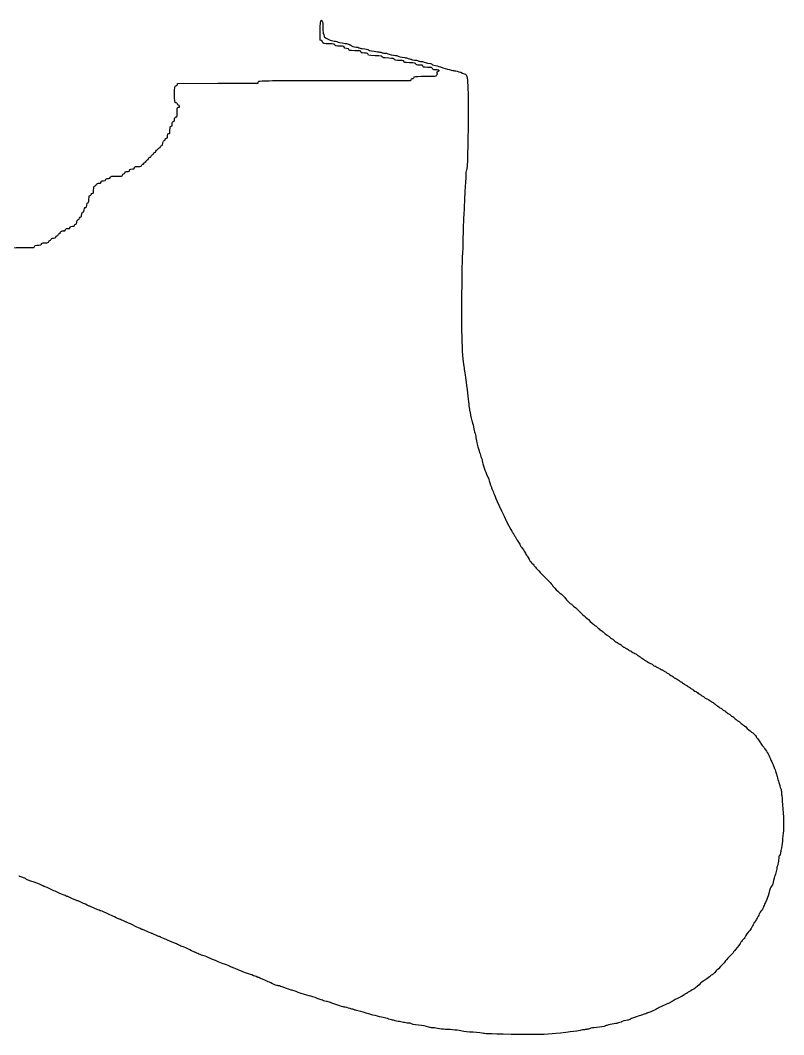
# Model space of a CAD drawing. Extents: x 30 to 1654, y 24 to 1228.
# Drawn here: x 1186.6 to 1450.8, y 188.6 to 539.5 of the extents above; entities that cross this region are included whole.
import ezdxf

# ---------------------------------------------------------------- set-up
doc = ezdxf.new("R2010")
doc.units = 0
doc.layers.add('Image', color=7, linetype='CONTINUOUS')

msp = doc.modelspace()

# ---------------------------------------------------------------- linework, layer by layer
at = {"layer": 'Image', "color": 7}
for points in [[(1290.7962, 532.48065), (1290.3962, 532.63273), (1290.3962, 535.33436)], [(1240.9857, 517.32061), (1241.0367, 517.68061), (1254.9857, 517.72151), (1268.9347, 517.76241), (1268.9857, 518.12154)]]:
    msp.add_lwpolyline(points, dxfattribs=at)
for points in [[(1290.3962, 535.33436), (1290.3962, 538.46038), (1290.503, 539.52065), (1290.818, 539.52065)], [(1290.818, 539.52065), (1290.938, 539.52065), (1291.0362, 539.41265), (1291.0362, 539.28065)], [(1291.0362, 539.28065), (1291.0362, 539.14865), (1291.1102, 539.04065), (1291.2012, 539.04065)], [(1291.2012, 539.04065), (1291.3069, 539.04065), (1291.3513, 538.42214), (1291.3248, 537.32065)], [(1291.3248, 537.32065), (1291.2998, 536.29548), (1291.3608, 535.37442), (1291.4743, 535.04065)], [(1291.4743, 535.04065), (1291.5792, 534.73265), (1291.7034, 534.28891), (1291.7502, 534.05457)], [(1291.7502, 534.05457), (1291.8202, 533.70638), (1292.0823, 533.50895), (1293.1863, 532.97457)], [(1291.1962, 532.00065), (1291.1962, 532.20321), (1291.0433, 532.38671), (1290.7962, 532.48065)], [(1293.6866, 531.36065), (1291.7969, 531.36065), (1291.1962, 531.51501), (1291.1962, 532.00065)], [(1293.1863, 532.97457), (1294.0978, 532.53339), (1294.752, 532.32065), (1295.1973, 532.32065)], [(1295.3562, 531.11669), (1295.3562, 531.31972), (1295.0761, 531.36065), (1293.6866, 531.36065)], [(1295.1973, 532.32065), (1295.5603, 532.32065), (1296.0145, 532.23605), (1296.2067, 532.13263)], [(1297.4355, 530.56065), (1296.0459, 530.56065), (1295.3562, 530.74509), (1295.3562, 531.11669)], [(1296.2067, 532.13263), (1296.6399, 531.89962), (1297.4802, 531.71757), (1299.0351, 531.51989)], [(1298.7451, 530.20065), (1298.6971, 530.53913), (1298.6188, 530.56065), (1297.4355, 530.56065)], [(1299.5462, 529.79229), (1298.9079, 529.83349), (1298.7886, 529.89426), (1298.7451, 530.20065)], [(1299.0351, 531.51989), (1299.6945, 531.43609), (1300.2585, 531.29394), (1300.2884, 531.20406)], [(1300.2884, 531.20406), (1300.3184, 531.11416), (1300.4766, 531.04065), (1300.6401, 531.04065)], [(1300.6401, 531.04065), (1300.8036, 531.04065), (1300.979, 530.97325), (1301.03, 530.89078)], [(1301.03, 530.89078), (1301.2282, 530.57012), (1302.16, 530.24065), (1302.8688, 530.24065)], [(1302.8688, 530.24065), (1303.2777, 530.24065), (1303.6997, 530.15325), (1303.8066, 530.04632)], [(1303.8066, 530.04632), (1303.9134, 529.93944), (1304.4138, 529.79914), (1304.9186, 529.73455)], [(1300.3462, 529.39229), (1300.3042, 529.68889), (1300.1788, 529.7515), (1299.5462, 529.79229)], [(1302.4257, 528.99595), (1300.4731, 529.03895), (1300.3943, 529.05395), (1300.3462, 529.39229)], [(1304.5057, 528.59595), (1304.4567, 528.93892), (1304.3848, 528.95279), (1302.4257, 528.99595)], [(1305.7562, 528.16065), (1304.6672, 528.23325), (1304.5516, 528.2735), (1304.5057, 528.59595)], [(1304.9186, 529.73455), (1306.2857, 529.55958), (1306.9341, 529.41803), (1307.1479, 529.24788)], [(1307.0074, 527.72065), (1306.9604, 528.04889), (1306.8504, 528.08771), (1305.7562, 528.16065)], [(1307.8874, 527.34186), (1307.1564, 527.35846), (1307.0524, 527.40316), (1307.0074, 527.72065)], [(1307.1479, 529.24788), (1307.3574, 529.08111), (1308.6102, 528.84488), (1310.2362, 528.66552)], [(1311.9162, 526.93398), (1311.9162, 527.11071), (1310.1368, 527.29085), (1307.8874, 527.34186)], [(1310.2362, 528.66552), (1310.8082, 528.60242), (1311.4335, 528.46302), (1311.6257, 528.35573)], [(1311.6257, 528.35573), (1311.8179, 528.24843), (1312.3087, 528.16065), (1312.7162, 528.16065)], [(1314.1173, 526.41288), (1312.1839, 526.50388), (1311.9162, 526.56729), (1311.9162, 526.93398)], [(1312.7162, 528.16065), (1313.1238, 528.16065), (1313.6145, 528.07245), (1313.8067, 527.9646)], [(1313.8067, 527.9646), (1314.2501, 527.71591), (1315.7434, 527.38434), (1316.4806, 527.37092)], [(1316.0762, 526.09677), (1316.0762, 526.27139), (1315.6453, 526.34094), (1314.1173, 526.41288)], [(1316.4806, 527.37092), (1316.791, 527.36492), (1317.187, 527.26204), (1317.3606, 527.14152)], [(1317.3606, 527.14152), (1317.6752, 526.92311), (1318.3098, 526.78081), (1319.6762, 526.62231)], [(1319.6762, 526.62231), (1320.0722, 526.57641), (1320.6231, 526.43571), (1320.9004, 526.30972)], [(1318.0251, 525.61189), (1316.5942, 525.62419), (1316.0762, 525.75305), (1316.0762, 526.09677)], [(1319.3851, 525.24065), (1319.3371, 525.57939), (1319.2567, 525.60131), (1318.0251, 525.61189)], [(1321.3727, 524.83591), (1319.5019, 524.87911), (1319.4345, 524.89281), (1319.3851, 525.24065)], [(1320.9004, 526.30972), (1321.1777, 526.18373), (1321.5155, 526.08065), (1321.651, 526.08065)], [(1323.4893, 524.39591), (1323.314, 524.78061), (1323.2574, 524.79237), (1321.3727, 524.83591)], [(1321.651, 526.08065), (1321.7865, 526.08065), (1321.9418, 526.00865), (1321.9962, 525.92065)], [(1321.9962, 525.92065), (1322.0502, 525.83265), (1322.5049, 525.7581), (1323.0057, 525.75498)], [(1323.0057, 525.75498), (1323.5065, 525.75198), (1324.0962, 525.64641), (1324.3162, 525.52065)], [(1324.7817, 524.00065), (1323.754, 524.00065), (1323.6557, 524.03075), (1323.4893, 524.39591)], [(1324.3162, 525.52065), (1324.5362, 525.39488), (1325.0078, 525.28944), (1325.3642, 525.28632)], [(1325.9451, 523.64065), (1325.8981, 523.97456), (1325.8134, 524.00065), (1324.7817, 524.00065)], [(1325.3642, 525.28632), (1325.7206, 525.28332), (1326.0867, 525.20622), (1326.1777, 525.1152)], [(1327.5624, 523.23478), (1326.0761, 523.27828), (1325.9936, 523.29898), (1325.9451, 523.64065)], [(1326.1777, 525.1152), (1326.3258, 524.9671), (1327.0305, 524.79757), (1328.5962, 524.53338)], [(1329.2785, 522.79478), (1329.1351, 523.1718), (1329.0606, 523.1909), (1327.5624, 523.23478)], [(1328.5962, 524.53338), (1328.8822, 524.48508), (1329.1162, 524.35308), (1329.1162, 524.23995)], [(1329.1162, 524.23995), (1329.1162, 524.12382), (1329.3775, 523.99778), (1329.7162, 523.95048)], [(1329.7162, 523.95048), (1330.4053, 523.85428), (1331.3807, 523.62365), (1332.0762, 523.3925)], [(1332.0762, 523.3925), (1334.3343, 522.64204), (1336.4244, 522.08179), (1336.9562, 522.08439)], [(1321.9167, 519.04065), (1321.9167, 519.27092), (1322.0234, 519.36065), (1322.2971, 519.36065)], [(1322.2971, 519.36065), (1322.717, 519.36065), (1323.253, 519.83158), (1322.8563, 519.85189)], [(1322.8563, 519.85189), (1322.7355, 519.85789), (1322.7803, 519.92499), (1322.9567, 520.00065)], [(1322.9567, 520.00065), (1323.1327, 520.07625), (1324.7887, 520.1442), (1326.6367, 520.15159)], [(1326.6367, 520.15159), (1330.1812, 520.16579), (1330.7167, 520.22189), (1330.7167, 520.57931)], [(1330.1923, 522.37696), (1329.5383, 522.39726), (1329.4067, 522.45746), (1329.2785, 522.79478)], [(1331.604, 522.20512), (1331.4797, 522.32823), (1331.3825, 522.34005), (1330.1923, 522.37696)], [(1330.7167, 520.57931), (1330.7167, 520.70105), (1330.7947, 520.80065), (1330.8894, 520.80065)], [(1330.9564, 521.27984), (1330.8644, 521.69821), (1330.9064, 521.78002), (1331.2859, 521.92432)], [(1330.8894, 520.80065), (1330.998, 520.80065), (1331.0231, 520.97853), (1330.9564, 521.27984)], [(1331.2859, 521.92432), (1331.525, 522.01522), (1331.6681, 522.14159), (1331.604, 522.20512)], [(1336.9562, 522.08439), (1337.7119, 522.08839), (1340.5352, 521.06016), (1340.8907, 520.6519)], [(1340.8907, 520.6519), (1341.6486, 519.78152), (1341.8096, 512.94617), (1341.4752, 495.84065)], [(1240.024, 514.00061), (1240.024, 516.24671), (1240.111, 516.86336), (1240.453, 516.90061)], [(1240.453, 516.90061), (1240.5541, 516.91161), (1240.7038, 516.92961), (1240.7857, 516.94061)], [(1240.7857, 516.94061), (1240.8677, 516.95161), (1240.9576, 517.12261), (1240.9857, 517.32061)], [(1268.9857, 518.12154), (1269.0317, 518.44893), (1269.1498, 518.49), (1270.3167, 518.58644)], [(1270.3167, 518.58644), (1271.0207, 518.64464), (1282.8287, 518.69818), (1296.5567, 518.70546)], [(1296.5567, 518.70546), (1310.2847, 518.71246), (1321.6067, 518.71916), (1321.7167, 518.71966)], [(1321.7167, 518.71966), (1321.8267, 518.72021), (1321.9167, 518.86465), (1321.9167, 519.04065)], [(1240.444, 510.94061), (1240.1226, 510.97391), (1240.0289, 511.65654), (1240.024, 514.00061)], [(1240.7857, 510.90061), (1240.7037, 510.91161), (1240.5501, 510.92961), (1240.444, 510.94061)], [(1240.9857, 510.52061), (1240.9577, 510.71861), (1240.8676, 510.88961), (1240.7857, 510.90061)], [(1240.9398, 508.12061), (1240.9568, 509.42706), (1240.9608, 509.44061), (1241.368, 509.44061)], [(1241.3568, 510.16061), (1241.1468, 510.16061), (1241.0193, 510.28432), (1240.9857, 510.52061)], [(1241.728, 509.80061), (1241.694, 510.0369), (1241.5669, 510.16061), (1241.3568, 510.16061)], [(1241.368, 509.44061), (1241.7028, 509.44061), (1241.7696, 509.50741), (1241.728, 509.80061)], [(1239.999, 504.92061), (1239.999, 505.67728), (1240.1746, 506.06052), (1240.5331, 506.11162)], [(1240.5331, 506.11162), (1240.9135, 506.16582), (1240.9147, 506.17192), (1240.9398, 508.12061)], [(1238.4301, 501.56061), (1238.4731, 502.70817), (1238.5041, 502.80442), (1238.8368, 502.85174)], [(1238.8368, 502.85174), (1239.1283, 502.89314), (1239.1968, 503.00484), (1239.1968, 503.43865)], [(1239.1968, 503.43865), (1239.1968, 504.18168), (1239.3394, 504.48061), (1239.6939, 504.48061)], [(1239.6939, 504.48061), (1239.9172, 504.48061), (1239.9974, 504.59633), (1239.999, 504.92061)], [(1236.4368, 497.89174), (1236.6974, 497.92874), (1236.7968, 498.05028), (1236.7968, 498.33174)], [(1236.7968, 498.33174), (1236.7968, 498.63987), (1236.8798, 498.72061), (1237.1968, 498.72061)], [(1237.1968, 498.72061), (1237.5702, 498.72061), (1237.5968, 498.77391), (1237.5968, 499.52061)], [(1237.5968, 499.52061), (1237.5968, 500.26362), (1237.6248, 500.32061), (1237.9901, 500.32061)], [(1237.9901, 500.32061), (1238.3699, 500.32061), (1238.385, 500.36291), (1238.4301, 501.56061)], [(1233.9363, 494.6831), (1234.0432, 494.6597), (1234.2238, 494.81997), (1234.3377, 495.03919)], [(1234.3377, 495.03919), (1234.4516, 495.2584), (1234.6701, 495.4384), (1234.8232, 495.43919)], [(1234.8232, 495.43919), (1234.9874, 495.44003), (1235.1404, 495.6044), (1235.1963, 495.84014)], [(1235.1963, 495.84014), (1235.2573, 496.09744), (1235.4024, 496.23985), (1235.6039, 496.24014)], [(1235.6039, 496.24014), (1235.862, 496.24053), (1235.9309, 496.38082), (1235.9968, 497.04061)], [(1235.9968, 497.04061), (1236.0648, 497.71921), (1236.1315, 497.84837), (1236.4368, 497.89174)], [(1341.4752, 495.84065), (1341.3528, 489.58197), (1341.2885, 488.29903), (1341.07, 487.76065)], [(1230.2363, 490.88015), (1230.2963, 491.13321), (1230.4429, 491.27985), (1230.6363, 491.28015)], [(1230.6363, 491.28015), (1230.8297, 491.28044), (1230.9763, 491.42713), (1231.0364, 491.68061)], [(1231.0364, 491.68061), (1231.0884, 491.90061), (1231.218, 492.08961), (1231.324, 492.10061)], [(1231.324, 492.10061), (1231.4301, 492.11161), (1231.5838, 492.12961), (1231.6657, 492.14061)], [(1231.6657, 492.14061), (1231.7477, 492.15161), (1231.8376, 492.32261), (1231.8657, 492.52061)], [(1231.8657, 492.52061), (1231.8977, 492.74647), (1232.0454, 492.89893), (1232.2618, 492.92977)], [(1232.2618, 492.92977), (1232.4718, 492.95967), (1232.6451, 493.13183), (1232.7048, 493.36977)], [(1232.7048, 493.36977), (1232.7658, 493.61113), (1232.9182, 493.76061), (1233.1042, 493.76061)], [(1233.1042, 493.76061), (1233.2955, 493.76061), (1233.4669, 493.9368), (1233.5737, 494.2431)], [(1233.5737, 494.2431), (1233.6657, 494.50846), (1233.8294, 494.70646), (1233.9363, 494.6831)], [(1224.446, 487.62556), (1224.5, 488.00589), (1225.1024, 488.23752), (1225.6145, 488.07499)], [(1225.6145, 488.07499), (1225.8577, 487.99779), (1225.9623, 488.08299), (1226.0966, 488.46852)], [(1226.0966, 488.46852), (1226.2659, 488.9541), (1226.2828, 488.96061), (1227.3764, 488.96061)], [(1227.3764, 488.96061), (1228.4123, 488.96061), (1228.4947, 488.98681), (1228.6373, 489.36178)], [(1228.6373, 489.36178), (1228.7213, 489.58243), (1228.8454, 489.7539), (1228.9133, 489.74283)], [(1228.9133, 489.74283), (1229.2609, 489.68623), (1229.4194, 489.79463), (1229.4657, 490.12061)], [(1229.4657, 490.12061), (1229.4987, 490.35355), (1229.6271, 490.48061), (1229.8292, 490.48061)], [(1229.8292, 490.48061), (1230.0303, 490.48061), (1230.1753, 490.62289), (1230.2363, 490.88015)], [(1341.07, 487.76065), (1340.8905, 487.31843), (1340.8072, 486.60147), (1340.8004, 485.44065)], [(1215.4033, 483.96938), (1216.0104, 484.00868), (1216.1568, 484.07531), (1216.1568, 484.31226)], [(1216.1568, 484.31226), (1216.1568, 484.65641), (1216.4602, 484.80061), (1217.1842, 484.80061)], [(1217.1842, 484.80061), (1217.5849, 484.80061), (1217.7476, 484.89311), (1217.8877, 485.20061)], [(1217.8877, 485.20061), (1218.0673, 485.59469), (1218.0982, 485.60061), (1219.9761, 485.60061)], [(1219.9761, 485.60061), (1221.8758, 485.60061), (1221.8825, 485.60161), (1221.9825, 486.00061)], [(1221.9825, 486.00061), (1222.0465, 486.25724), (1222.1954, 486.40061), (1222.3968, 486.40061)], [(1222.3968, 486.40061), (1222.5982, 486.40061), (1222.7467, 486.54398), (1222.8111, 486.80061)], [(1222.8111, 486.80061), (1222.8901, 487.11516), (1223.0189, 487.20455), (1223.4142, 487.21907)], [(1223.4142, 487.21907), (1224.3318, 487.25277), (1224.3965, 487.27827), (1224.446, 487.62556)], [(1340.8004, 485.44065), (1340.7904, 484.51665), (1340.7164, 483.11265), (1340.626, 482.32065)], [(1211.9968, 480.70752), (1211.9968, 481.93896), (1212.0938, 482.24061), (1212.4909, 482.24061)], [(1212.4909, 482.24061), (1212.6754, 482.24061), (1212.8285, 482.39091), (1212.8888, 482.63119)], [(1212.8888, 482.63119), (1212.9878, 483.02478), (1213.4884, 483.23426), (1214.1457, 483.15694)], [(1214.1457, 483.15694), (1214.358, 483.13194), (1214.4852, 483.24574), (1214.5522, 483.52061)], [(1214.5522, 483.52061), (1214.6362, 483.867), (1214.7507, 483.92715), (1215.4033, 483.96938)], [(1340.626, 482.32065), (1340.535, 481.52865), (1340.3927, 478.97265), (1340.3087, 476.64065)], [(1209.9968, 476.40061), (1210.2835, 476.40061), (1210.3252, 476.53394), (1210.3968, 477.68061)], [(1210.3968, 477.68061), (1210.4658, 478.78893), (1210.5145, 478.95427), (1210.758, 478.91332)], [(1210.758, 478.91332), (1210.937, 478.88322), (1211.0955, 479.0141), (1211.1941, 479.27332)], [(1211.1941, 479.27332), (1211.2891, 479.52462), (1211.473, 479.68061), (1211.6729, 479.68061)], [(1211.6729, 479.68061), (1211.9645, 479.68061), (1211.9968, 479.78309), (1211.9968, 480.70752)], [(1208.4127, 473.19983), (1208.6595, 473.20046), (1208.7243, 473.33374), (1208.7564, 473.90681)], [(1208.7564, 473.90681), (1208.8004, 474.69115), (1208.8579, 474.79561), (1209.2481, 474.79857)], [(1209.2481, 474.79857), (1209.4528, 474.80057), (1209.5359, 474.99109), (1209.5968, 475.60061)], [(1209.5968, 475.60061), (1209.6638, 476.26728), (1209.7302, 476.40061), (1209.9968, 476.40061)], [(1340.3087, 476.64065), (1340.2247, 474.30865), (1340.0862, 471.35665), (1340.0011, 470.08065)], [(1206.2064, 469.72821), (1206.2464, 470.28417), (1206.3299, 470.4439), (1206.6419, 470.56255)], [(1206.6419, 470.56255), (1206.8542, 470.64325), (1207.0737, 470.89184), (1207.1297, 471.11495)], [(1207.1297, 471.11495), (1207.1937, 471.37031), (1207.3437, 471.52061), (1207.5342, 471.52061)], [(1207.5342, 471.52061), (1207.7667, 471.52061), (1207.8394, 471.64117), (1207.8481, 472.04061)], [(1207.8481, 472.04061), (1207.8641, 472.78936), (1208.0638, 473.19894), (1208.4127, 473.19983)], [(1200.4768, 466.08457), (1200.4768, 466.46436), (1201.1643, 466.78355), (1201.6952, 466.65029)], [(1201.6952, 466.65029), (1201.9783, 466.57919), (1202.0792, 466.65729), (1202.2175, 467.05394)], [(1202.2175, 467.05394), (1202.3769, 467.51119), (1202.4364, 467.54222), (1203.0665, 467.49673)], [(1203.0665, 467.49673), (1203.6738, 467.45283), (1203.7539, 467.48873), (1203.8384, 467.84421)], [(1203.8384, 467.84421), (1203.9204, 468.19016), (1204.0233, 468.24207), (1204.6447, 468.2521)], [(1204.6447, 468.2521), (1205.2431, 468.2621), (1205.3648, 468.3177), (1205.4067, 468.60227)], [(1205.4067, 468.60227), (1205.4367, 468.80849), (1205.5934, 468.96042), (1205.8067, 468.99077)], [(1205.8067, 468.99077), (1206.0953, 469.03187), (1206.1655, 469.16141), (1206.2064, 469.72821)], [(1340.0011, 470.08065), (1339.9161, 468.80465), (1339.8416, 466.03265), (1339.8358, 463.92065)], [(1196.48, 462.96893), (1196.562, 463.18564), (1196.7166, 463.34443), (1196.8226, 463.32178)], [(1196.8226, 463.32178), (1196.9287, 463.29918), (1197.1142, 463.47861), (1197.2349, 463.72061)], [(1197.2349, 463.72061), (1197.4241, 464.10015), (1197.5505, 464.16061), (1198.1544, 464.16061)], [(1198.1544, 464.16061), (1198.7587, 464.16061), (1198.8616, 464.20991), (1198.9057, 464.52061)], [(1198.9057, 464.52061), (1198.9377, 464.74843), (1199.0854, 464.89891), (1199.307, 464.93045)], [(1199.307, 464.93045), (1199.5251, 464.96155), (1199.6759, 465.1123), (1199.707, 465.33045)], [(1199.707, 465.33045), (1199.734, 465.52304), (1199.8468, 465.68961), (1199.9568, 465.70061)], [(1199.9568, 465.70061), (1200.0668, 465.71161), (1200.2288, 465.72961), (1200.3168, 465.74061)], [(1200.3168, 465.74061), (1200.4048, 465.75161), (1200.4768, 465.90639), (1200.4768, 466.08457)], [(1339.8358, 463.92065), (1339.8258, 461.80865), (1339.7598, 459.86465), (1339.6804, 459.60065)], [(1183.1968, 460.31546), (1183.1968, 460.89624), (1183.6955, 460.97135), (1187.4763, 460.9601)], [(1187.4763, 460.9601), (1189.4786, 460.9541), (1191.2068, 460.9521), (1191.3168, 460.9551)], [(1191.3168, 460.9551), (1191.4268, 460.9581), (1191.5168, 461.09621), (1191.5168, 461.26195)], [(1191.5168, 461.26195), (1191.5168, 461.6228), (1191.9306, 461.75543), (1193.0657, 461.75843)], [(1193.0657, 461.75843), (1193.8027, 461.76043), (1193.9002, 461.80053), (1193.9457, 462.12061)], [(1193.9457, 462.12061), (1193.9927, 462.45119), (1194.0922, 462.48446), (1195.1635, 462.52776)], [(1195.1635, 462.52776), (1196.2358, 462.57106), (1196.3423, 462.60676), (1196.48, 462.96893)], [(1339.6804, 459.60065), (1339.6004, 459.33665), (1339.487, 455.52065), (1339.4276, 451.12065)], [(1339.4276, 451.12065), (1339.1863, 433.23143), (1339.4066, 423.38862), (1340.1292, 419.76065)], [(1340.1292, 419.76065), (1340.2172, 419.32065), (1340.3691, 418.31265), (1340.4677, 417.52065)], [(1340.4677, 417.52065), (1340.5657, 416.72865), (1340.7529, 415.32465), (1340.8826, 414.40065)], [(1340.8826, 414.40065), (1341.3856, 410.81645), (1341.7941, 407.53961), (1341.91, 406.16065)], [(1341.91, 406.16065), (1341.976, 405.36865), (1342.1132, 404.51797), (1342.2136, 404.27024)], [(1342.2136, 404.27024), (1342.314, 404.02251), (1342.3962, 403.54076), (1342.3962, 403.19968)], [(1342.3962, 403.19968), (1342.3962, 402.8586), (1342.4682, 402.53504), (1342.5562, 402.48065)], [(1342.5562, 402.48065), (1342.6442, 402.42625), (1342.7162, 402.16313), (1342.7162, 401.8959)], [(1342.7162, 401.8959), (1342.7162, 401.62867), (1342.8175, 401.21892), (1342.9412, 400.98534)], [(1342.9412, 400.98534), (1343.0649, 400.75176), (1343.2864, 399.82276), (1343.4333, 398.92089)], [(1343.4333, 398.92089), (1343.5803, 398.01902), (1343.802, 397.07767), (1343.9261, 396.82899)], [(1343.9261, 396.82899), (1344.0501, 396.58031), (1344.2266, 395.8422), (1344.3182, 395.18875)], [(1344.3182, 395.18875), (1344.4102, 394.5353), (1344.6205, 393.49665), (1344.7863, 392.88065)], [(1344.7863, 392.88065), (1345.4366, 390.46543), (1345.7774, 389.31633), (1346.1589, 388.25338)], [(1346.1589, 388.25338), (1346.3774, 387.64438), (1346.5562, 387.0027), (1346.5562, 386.82743)], [(1346.5562, 386.82743), (1346.5562, 386.35054), (1347.627, 383.28178), (1348.2499, 381.97315)], [(1348.2499, 381.97315), (1348.5504, 381.34203), (1348.7962, 380.74832), (1348.7962, 380.65379)], [(1348.7962, 380.65379), (1348.7962, 380.45468), (1349.37, 378.70517), (1349.6663, 378.00065)], [(1349.6663, 378.00065), (1349.7774, 377.73665), (1349.9583, 377.26865), (1350.0684, 376.96065)], [(1350.0684, 376.96065), (1350.1785, 376.65265), (1350.3296, 376.25665), (1350.4042, 376.08065)], [(1350.4042, 376.08065), (1350.4792, 375.90465), (1350.8384, 375.00465), (1351.2034, 374.08065)], [(1351.2034, 374.08065), (1351.9585, 372.16903), (1356.1899, 363.5285), (1356.7274, 362.80065)], [(1356.7274, 362.80065), (1356.9224, 362.53665), (1357.2156, 362.06835), (1357.3791, 361.75998)], [(1357.3791, 361.75998), (1357.5425, 361.45162), (1357.8382, 360.9725), (1358.0362, 360.69528)], [(1358.0362, 360.69528), (1358.2342, 360.41807), (1358.3962, 360.12431), (1358.3962, 360.04248)], [(1358.3962, 360.04248), (1358.3962, 359.96068), (1358.6667, 359.50377), (1358.9972, 359.02718)], [(1358.9972, 359.02718), (1359.3277, 358.55059), (1359.6781, 357.98065), (1359.7758, 357.76065)], [(1359.7758, 357.76065), (1359.8738, 357.54065), (1360.2005, 357.03665), (1360.5026, 356.64065)], [(1360.5026, 356.64065), (1360.8047, 356.24465), (1361.2276, 355.59665), (1361.4425, 355.20065)], [(1361.4425, 355.20065), (1361.6574, 354.80465), (1361.9781, 354.26465), (1362.1551, 354.00065)], [(1362.1551, 354.00065), (1362.659, 353.24929), (1362.8655, 352.9061), (1363.0216, 352.56066)], [(1363.0216, 352.56066), (1363.1016, 352.38466), (1363.4679, 351.95266), (1363.8368, 351.60066)], [(1363.8368, 351.60066), (1364.2056, 351.24866), (1364.5544, 350.842), (1364.6118, 350.69698)], [(1364.6118, 350.69698), (1364.6688, 350.55196), (1366.1022, 349.02103), (1367.7962, 347.29492)], [(1367.7962, 347.29492), (1369.4902, 345.5688), (1370.8762, 344.0816), (1370.8762, 343.99002)], [(1370.8762, 343.99002), (1370.8762, 343.75777), (1373.3526, 341.28066), (1373.5848, 341.28066)], [(1373.5848, 341.28066), (1373.8059, 341.28066), (1375.3562, 339.70332), (1375.3562, 339.47835)], [(1375.3562, 339.47835), (1375.3562, 339.26018), (1377.0985, 337.57494), (1377.3644, 337.53591)], [(1377.3644, 337.53591), (1377.4868, 337.51791), (1378.5277, 336.57178), (1379.6775, 335.4333)], [(1379.6775, 335.4333), (1380.8273, 334.29483), (1381.8914, 333.31435), (1382.0421, 333.25447)], [(1382.0421, 333.25447), (1382.1929, 333.19457), (1383.0344, 332.45599), (1383.9121, 331.61313)], [(1383.9121, 331.61313), (1384.7898, 330.77027), (1385.5845, 330.08066), (1385.6781, 330.08066)], [(1385.6781, 330.08066), (1385.7721, 330.08066), (1386.2028, 329.72066), (1386.6362, 329.28066)], [(1386.6362, 329.28066), (1387.0696, 328.84066), (1387.5004, 328.48066), (1387.5935, 328.48066)], [(1387.5935, 328.48066), (1387.6865, 328.48066), (1388.1898, 328.0895), (1388.7118, 327.61141)], [(1388.7118, 327.61141), (1389.2337, 327.13333), (1389.7093, 326.75533), (1389.7687, 326.77141)], [(1389.7687, 326.77141), (1389.8277, 326.78751), (1390.1704, 326.53066), (1390.5294, 326.20066)], [(1390.5294, 326.20066), (1390.8885, 325.87066), (1391.2754, 325.59837), (1391.3893, 325.59558)], [(1391.3893, 325.59558), (1391.5031, 325.59258), (1391.8482, 325.33552), (1392.1562, 325.02388)], [(1392.1562, 325.02388), (1392.4642, 324.71224), (1393.0788, 324.28462), (1393.5218, 324.07361)], [(1393.5218, 324.07361), (1393.9649, 323.8626), (1394.5308, 323.47769), (1394.7794, 323.21825)], [(1394.7794, 323.21825), (1395.0279, 322.95881), (1395.4034, 322.70335), (1395.6138, 322.65055)], [(1395.6138, 322.65055), (1395.8241, 322.59775), (1395.9962, 322.48393), (1395.9962, 322.39761)], [(1395.9962, 322.39761), (1395.9962, 322.31131), (1396.1277, 322.24066), (1396.2883, 322.24066)], [(1396.2883, 322.24066), (1396.449, 322.24066), (1396.7496, 322.06066), (1396.9562, 321.84066)], [(1396.9562, 321.84066), (1397.1629, 321.62066), (1397.4592, 321.44066), (1397.6147, 321.44066)], [(1397.6147, 321.44066), (1397.7701, 321.44066), (1397.9418, 321.36876), (1397.996, 321.28097)], [(1397.996, 321.28097), (1398.05, 321.19317), (1398.4753, 320.94123), (1398.9405, 320.72116)], [(1398.9405, 320.72116), (1399.4057, 320.5011), (1399.9167, 320.17696), (1400.0761, 320.00085)], [(1400.0761, 320.00085), (1400.2354, 319.82474), (1400.4447, 319.68057), (1400.541, 319.68046)], [(1400.541, 319.68046), (1400.637, 319.68035), (1400.9254, 319.50035), (1401.1811, 319.28046)], [(1401.1811, 319.28046), (1401.4368, 319.06057), (1401.7099, 318.88066), (1401.7881, 318.88066)], [(1401.7881, 318.88066), (1401.8661, 318.88066), (1402.1243, 318.70066), (1402.3616, 318.48066)], [(1402.3616, 318.48066), (1402.5988, 318.26066), (1402.8546, 318.08066), (1402.9299, 318.08066)], [(1402.9299, 318.08066), (1403.0049, 318.08066), (1403.2929, 317.91866), (1403.5693, 317.72066)], [(1403.5693, 317.72066), (1404.2201, 317.25436), (1404.7833, 316.96066), (1405.0266, 316.96066)], [(1405.0266, 316.96066), (1405.1332, 316.96066), (1405.3896, 316.78066), (1405.5962, 316.56066)], [(1405.5962, 316.56066), (1405.8029, 316.34066), (1406.0992, 316.16066), (1406.2547, 316.16066)], [(1406.2547, 316.16066), (1406.4101, 316.16066), (1406.5792, 316.09286), (1406.6304, 316.01007)], [(1406.6304, 316.01007), (1406.6814, 315.92727), (1407.0639, 315.69325), (1407.4799, 315.49007)], [(1407.4799, 315.49007), (1407.8959, 315.28689), (1408.2602, 315.06666), (1408.2896, 315.00066)], [(1408.2896, 315.00066), (1408.3186, 314.93466), (1408.4721, 314.88066), (1408.63, 314.88066)], [(1408.63, 314.88066), (1408.7879, 314.88066), (1409.0067, 314.77266), (1409.1162, 314.64066)], [(1409.1162, 314.64066), (1409.2258, 314.50866), (1409.3834, 314.40066), (1409.4665, 314.40066)], [(1409.4665, 314.40066), (1409.5495, 314.40066), (1409.8536, 314.22066), (1410.142, 314.00066)], [(1410.142, 314.00066), (1410.4304, 313.78066), (1410.7324, 313.60066), (1410.813, 313.60066)], [(1410.813, 313.60066), (1410.894, 313.60066), (1411.144, 313.42955), (1411.3696, 313.22042)], [(1411.3696, 313.22042), (1411.5951, 313.01129), (1411.9269, 312.79345), (1412.1068, 312.73633)], [(1412.1068, 312.73633), (1412.2868, 312.67923), (1412.5627, 312.49033), (1412.7199, 312.31657)], [(1412.7199, 312.31657), (1412.8772, 312.14282), (1413.0939, 312.00066), (1413.2014, 312.00066)], [(1413.2014, 312.00066), (1413.309, 312.00066), (1413.4867, 311.89266), (1413.5962, 311.76066)], [(1413.5962, 311.76066), (1413.7058, 311.62866), (1413.918, 311.52066), (1414.0679, 311.52066)], [(1414.0679, 311.52066), (1414.2178, 311.52066), (1414.5096, 311.34066), (1414.7162, 311.12066)], [(1414.7162, 311.12066), (1414.9229, 310.90066), (1415.1648, 310.72066), (1415.2538, 310.72066)], [(1415.2538, 310.72066), (1415.3428, 310.72066), (1415.7572, 310.43266), (1416.1746, 310.08066)], [(1416.1746, 310.08066), (1416.5921, 309.72866), (1417.0467, 309.44066), (1417.1849, 309.44066)], [(1417.1849, 309.44066), (1417.3232, 309.44066), (1417.4362, 309.36866), (1417.4362, 309.28066)], [(1417.4362, 309.28066), (1417.4362, 309.19266), (1417.5622, 309.11941), (1417.7162, 309.11789)], [(1417.7162, 309.11789), (1417.8702, 309.11589), (1418.1658, 308.93637), (1418.373, 308.71789)], [(1418.373, 308.71789), (1418.5803, 308.49941), (1418.8426, 308.32066), (1418.9561, 308.32066)], [(1418.9561, 308.32066), (1419.0696, 308.32066), (1419.3936, 308.10466), (1419.6762, 307.84066)], [(1419.6762, 307.84066), (1419.9588, 307.57666), (1420.2779, 307.36066), (1420.3853, 307.36066)], [(1420.3853, 307.36066), (1420.4926, 307.36066), (1420.7496, 307.18066), (1420.9562, 306.96066)], [(1420.9562, 306.96066), (1421.1629, 306.74066), (1421.4306, 306.56066), (1421.5511, 306.56066)], [(1421.5511, 306.56066), (1421.6716, 306.56066), (1421.9643, 306.38066), (1422.2016, 306.16066)], [(1422.2016, 306.16066), (1422.4388, 305.94066), (1422.7111, 305.76066), (1422.8067, 305.76066)], [(1422.8067, 305.76066), (1422.9027, 305.76066), (1423.1496, 305.58066), (1423.3562, 305.36066)], [(1423.3562, 305.36066), (1423.5629, 305.14066), (1423.8289, 304.96066), (1423.9473, 304.96066)], [(1423.9473, 304.96066), (1424.2171, 304.96066), (1425.2881, 304.29195), (1425.5782, 303.94242)], [(1425.5782, 303.94242), (1425.6977, 303.79845), (1425.9045, 303.68066), (1426.0379, 303.68066)], [(1426.0379, 303.68066), (1426.1713, 303.68066), (1426.5929, 303.39266), (1426.9748, 303.04066)], [(1426.9748, 303.04066), (1427.3566, 302.68866), (1427.739, 302.40066), (1427.8244, 302.40066)], [(1427.8244, 302.40066), (1427.9094, 302.40066), (1428.174, 302.22066), (1428.4114, 302.00066)], [(1428.4114, 302.00066), (1428.6487, 301.78066), (1428.9279, 301.60066), (1429.0317, 301.60066)], [(1429.0317, 301.60066), (1429.1355, 301.60066), (1429.3896, 301.42066), (1429.5962, 301.20066)], [(1429.5962, 301.20066), (1429.8029, 300.98066), (1430.0495, 300.79953), (1430.1441, 300.79816)], [(1430.1441, 300.79816), (1430.2391, 300.79716), (1430.6402, 300.50991), (1431.0362, 300.16066)], [(1431.0362, 300.16066), (1431.4322, 299.81141), (1431.8337, 299.52453), (1431.9283, 299.52316)], [(1431.9283, 299.52316), (1432.0233, 299.52216), (1432.2696, 299.34066), (1432.4762, 299.12066)], [(1432.4762, 299.12066), (1432.6829, 298.90066), (1432.9378, 298.72066), (1433.0427, 298.72066)], [(1433.0427, 298.72066), (1433.1476, 298.72066), (1433.6211, 298.36259), (1434.0948, 297.92494)], [(1434.0948, 297.92494), (1434.5686, 297.4873), (1435.0316, 297.1273), (1435.1238, 297.12494)], [(1435.1238, 297.12494), (1435.2158, 297.12294), (1435.5725, 296.83266), (1435.9162, 296.48066)], [(1435.9162, 296.48066), (1436.26, 296.12866), (1436.6235, 295.84066), (1436.724, 295.84066)], [(1436.724, 295.84066), (1436.8246, 295.84066), (1437.5037, 295.28266), (1438.2331, 294.60066)], [(1438.2331, 294.60066), (1438.9625, 293.91866), (1439.6396, 293.33403), (1439.7377, 293.30148)], [(1439.7377, 293.30148), (1440.0229, 293.20688), (1441.2762, 291.95139), (1441.2762, 291.76027)], [(1441.2762, 291.76027), (1441.2762, 291.66467), (1441.5483, 291.2947), (1441.8809, 290.93806)], [(1441.8809, 290.93806), (1442.2135, 290.58142), (1442.6217, 289.98769), (1442.7881, 289.61865)], [(1442.7881, 289.61865), (1442.9545, 289.24962), (1443.3202, 288.70432), (1443.6007, 288.40688)], [(1443.6007, 288.40688), (1444.4302, 287.52738), (1445.3433, 286.08344), (1445.8811, 284.80066)], [(1445.8811, 284.80066), (1446.1578, 284.14066), (1446.6377, 283.09666), (1446.9475, 282.48066)], [(1446.9475, 282.48066), (1447.2574, 281.86466), (1447.5121, 281.25068), (1447.5135, 281.11626)], [(1447.5135, 281.11626), (1447.5135, 280.98184), (1447.6105, 280.72984), (1447.7259, 280.55626)], [(1447.7259, 280.55626), (1447.9397, 280.23441), (1448.0881, 279.76222), (1448.5539, 277.92066)], [(1448.5539, 277.92066), (1448.6986, 277.34866), (1448.962, 276.44866), (1449.1394, 275.92066)], [(1449.1394, 275.92066), (1449.3167, 275.39266), (1449.4986, 274.78066), (1449.5436, 274.56066)], [(1449.5436, 274.56066), (1449.5886, 274.34066), (1449.717, 273.94466), (1449.8289, 273.68066)], [(1449.8289, 273.68066), (1449.9409, 273.41666), (1450.0465, 272.80902), (1450.0636, 272.33034)], [(1450.0636, 272.33034), (1450.0806, 271.85167), (1450.1246, 271.41233), (1450.1606, 271.35402)], [(1450.1606, 271.35402), (1450.2246, 271.25019), (1450.6021, 265.96483), (1450.7941, 262.48066)], [(1450.7941, 262.48066), (1450.8471, 261.51266), (1450.8171, 260.00066), (1450.7271, 259.12066)], [(1450.7271, 259.12066), (1450.6371, 258.24066), (1450.4851, 256.65666), (1450.3902, 255.60066)], [(1449.9873, 252.74774), (1449.8606, 252.23463), (1449.7569, 251.61579), (1449.7569, 251.37253)], [(1450.3902, 255.60066), (1450.2952, 254.54466), (1450.1141, 253.26084), (1449.9873, 252.74774)], [(1449.1123, 249.53586), (1449.1123, 249.0875), (1448.9621, 248.21666), (1448.7842, 247.60066)], [(1449.4369, 250.64066), (1449.1983, 250.42468), (1449.1157, 250.14383), (1449.1123, 249.53586)], [(1449.7569, 251.37253), (1449.7569, 251.12928), (1449.6129, 250.79994), (1449.4369, 250.64066)], [(1448.7842, 247.60066), (1448.6063, 246.9846), (1448.4057, 246.0486), (1448.3385, 245.5206)], [(1187.1019, 243.1206), (1186.621, 243.3406), (1186.1812, 243.5206), (1186.1248, 243.5206)], [(1188.1636, 242.7206), (1188.0606, 242.7206), (1187.5829, 242.9006), (1187.1019, 243.1206)], [(1188.8083, 242.3356), (1188.5566, 242.5474), (1188.2665, 242.7206), (1188.1636, 242.7206)], [(1189.9514, 241.8386), (1189.5743, 241.9006), (1189.0599, 242.1239), (1188.8083, 242.3356)], [(1447.8841, 243.8406), (1447.5978, 243.2199), (1447.4378, 242.6076), (1447.1033, 240.853)], [(1448.3385, 245.5206), (1448.2715, 244.9926), (1448.0668, 244.2366), (1447.8841, 243.8406)], [(1191.4369, 241.4012), (1190.9969, 241.5801), (1190.3284, 241.7769), (1189.9514, 241.8386)], [(1194.4216, 240.0734), (1193.9573, 240.328), (1192.6897, 240.8919), (1191.4369, 241.4012)], [(1195.0789, 239.8406), (1194.951, 239.8406), (1194.6552, 239.9454), (1194.4216, 240.0734)], [(1196.3372, 239.306), (1195.773, 239.6), (1195.2068, 239.8406), (1195.0789, 239.8406)], [(1198.24, 238.4409), (1197.7576, 238.6226), (1196.9014, 239.0119), (1196.3372, 239.306)], [(1446.6597, 240.053), (1446.2687, 239.5844), (1446.1231, 239.2002), (1445.6696, 237.4406)], [(1447.1033, 240.853), (1447.0673, 240.6618), (1446.8672, 240.3018), (1446.6597, 240.053)], [(1200.8351, 237.2955), (1199.8901, 237.7437), (1198.7223, 238.2591), (1198.24, 238.4409)], [(1202.7169, 236.4806), (1202.6269, 236.4806), (1201.7801, 236.8473), (1200.8351, 237.2955)], [(1203.5587, 236.173), (1203.1856, 236.3422), (1202.8068, 236.4806), (1202.7169, 236.4806)], [(1206.6917, 234.8806), (1206.5402, 234.8806), (1205.0823, 235.482), (1203.5587, 236.173)], [(1445.6696, 237.4406), (1445.3568, 236.227), (1445.3434, 236.1918), (1444.4894, 234.3638)], [(1208.5049, 234.0645), (1207.5962, 234.5134), (1206.7803, 234.8806), (1206.6917, 234.8806)], [(1210.4769, 233.1153), (1210.3009, 233.1883), (1209.4135, 233.6156), (1208.5049, 234.0645)], [(1211.4369, 232.7168), (1211.0849, 232.8628), (1210.6529, 233.0421), (1210.4769, 233.1153)], [(1213.0369, 231.9975), (1212.5089, 232.2471), (1211.7889, 232.5708), (1211.4369, 232.7168)], [(1214.5337, 231.4528), (1214.2385, 231.5028), (1213.5649, 231.7478), (1213.0369, 231.9975)], [(1443.2218, 231.7093), (1442.8835, 231.2976), (1442.5116, 230.7086), (1442.3955, 230.4006)], [(1443.8369, 232.7126), (1443.8369, 232.5726), (1443.5601, 232.1211), (1443.2218, 231.7093)], [(1444.4894, 234.3638), (1444.1306, 233.5956), (1443.8369, 232.8525), (1443.8369, 232.7126)], [(1217.4137, 230.2257), (1216.1249, 230.8506), (1214.8289, 231.4028), (1214.5337, 231.4528)], [(1220.2215, 228.865), (1219.966, 228.9884), (1218.7025, 229.6007), (1217.4137, 230.2257)], [(1220.8072, 228.6406), (1220.7402, 228.6406), (1220.477, 228.7416), (1220.2215, 228.865)], [(1222.1242, 228.0806), (1221.4665, 228.3886), (1220.8739, 228.6406), (1220.8072, 228.6406)], [(1441.4486, 228.6406), (1441.2406, 228.2446), (1440.9499, 227.7766), (1440.8026, 227.6006)], [(1442.0055, 229.6006), (1441.9075, 229.4686), (1441.6566, 229.0366), (1441.4486, 228.6406)], [(1442.3955, 230.4006), (1442.2793, 230.0926), (1442.1038, 229.7326), (1442.0055, 229.6006)], [(1223.439, 227.5206), (1223.374, 227.5206), (1222.7819, 227.7726), (1222.1242, 228.0806)], [(1225.4975, 226.5796), (1224.4308, 227.0972), (1223.5045, 227.5206), (1223.439, 227.5206)], [(1229.0316, 224.9606), (1228.8997, 224.9606), (1227.7286, 225.4972), (1225.4975, 226.5796)], [(1230.4963, 224.3206), (1229.7414, 224.6726), (1229.0823, 224.9606), (1229.0316, 224.9606)], [(1439.0819, 224.7161), (1438.5369, 224.1227), (1437.5969, 222.7635), (1437.5969, 222.5689)], [(1440.0308, 226.2406), (1439.7537, 225.6686), (1439.3266, 224.9826), (1439.0819, 224.7161)], [(1440.8026, 227.6006), (1440.6553, 227.4246), (1440.308, 226.8126), (1440.0308, 226.2406)], [(1232.0528, 223.6805), (1231.9516, 223.6806), (1231.2511, 223.9686), (1230.4963, 224.3206)], [(1233.3569, 223.1232), (1232.7409, 223.4296), (1232.1541, 223.6804), (1232.0528, 223.6805)], [(1234.7475, 222.5633), (1234.5987, 222.5633), (1233.9729, 222.8167), (1233.3569, 223.1232)], [(1235.1023, 222.4244), (1235.0563, 222.4994), (1234.8963, 222.5619), (1234.7475, 222.5633)], [(1235.9517, 222.0155), (1235.5308, 222.1654), (1235.1486, 222.3494), (1235.1023, 222.4244)], [(1237.5169, 221.3675), (1237.0769, 221.5739), (1236.3726, 221.8655), (1235.9517, 222.0155)], [(1240.1317, 220.2461), (1239.7172, 220.3747), (1238.739, 220.7943), (1237.5169, 221.3675)], [(1436.7969, 221.5511), (1436.3569, 221.0697), (1435.9969, 220.632), (1435.9969, 220.5786)], [(1437.5969, 222.5689), (1437.5969, 222.4909), (1437.2369, 222.0325), (1436.7969, 221.5511)], [(1241.4117, 219.6855), (1240.9138, 219.9298), (1240.3378, 220.1821), (1240.1317, 220.2461)], [(1242.9569, 219.0214), (1242.6049, 219.1424), (1241.9096, 219.4412), (1241.4117, 219.6855)], [(1245.2515, 217.9611), (1244.3415, 218.4233), (1243.3089, 218.9005), (1242.9569, 219.0214)], [(1247.1044, 217.1206), (1246.9953, 217.1206), (1246.1615, 217.4988), (1245.2515, 217.9611)], [(1434.1489, 218.0806), (1433.7782, 217.6846), (1433.4484, 217.2745), (1433.4159, 217.1691)], [(1435.9969, 220.5786), (1435.9969, 220.39), (1434.8144, 218.7917), (1434.1489, 218.0806)], [(1248.0898, 216.7175), (1247.6569, 216.9392), (1247.2135, 217.1206), (1247.1044, 217.1206)], [(1249.7569, 216.0669), (1249.2729, 216.203), (1248.5227, 216.4958), (1248.0898, 216.7175)], [(1252.1569, 215.1161), (1251.5102, 215.5136), (1250.9854, 215.7215), (1249.7569, 216.0669)], [(1253.1911, 214.6546), (1252.9303, 214.7186), (1252.4649, 214.9267), (1252.1569, 215.1161)], [(1254.6311, 214.076), (1254.0999, 214.3297), (1253.4519, 214.5901), (1253.1911, 214.6546)], [(1256.7969, 213.1888), (1256.1369, 213.423), (1255.1623, 213.8222), (1254.6311, 214.076)], [(1432.0705, 215.6491), (1431.363, 214.9185), (1430.6505, 214.1093), (1430.4873, 213.8509)], [(1433.4159, 217.1691), (1433.3839, 217.0638), (1432.778, 216.3798), (1432.0705, 215.6491)], [(1258.9903, 212.3018), (1258.4439, 212.5554), (1257.4569, 212.9546), (1256.7969, 213.1888)], [(1260.1569, 211.8406), (1260.0619, 211.8406), (1259.5366, 212.0482), (1258.9903, 212.3018)], [(1261.4036, 211.3522), (1260.8133, 211.6208), (1260.2523, 211.8406), (1260.1569, 211.8406)], [(1262.7969, 210.7285), (1262.6209, 210.8025), (1261.9939, 211.0835), (1261.4036, 211.3522)], [(1263.6769, 210.3523), (1263.3689, 210.4848), (1262.9729, 210.6541), (1262.7969, 210.7285)], [(1430.4873, 213.8509), (1430.092, 213.2252), (1426.3813, 209.4406), (1426.1631, 209.4406)], [(1265.9969, 209.5238), (1265.0289, 209.8469), (1263.9849, 210.2197), (1263.6769, 210.3523)], [(1268.2611, 208.7085), (1267.9838, 208.8338), (1266.9649, 209.2007), (1265.9969, 209.5238)], [(1268.871, 208.4806), (1268.813, 208.4806), (1268.5384, 208.5832), (1268.2611, 208.7085)], [(1269.8868, 208.0667), (1269.3863, 208.2944), (1268.9292, 208.4806), (1268.871, 208.4806)], [(1272.1569, 207.0767), (1271.6483, 207.2772), (1271.0319, 207.546), (1269.8868, 208.0667)], [(1273.9169, 206.2585), (1273.1689, 206.6218), (1272.3769, 206.9899), (1272.1569, 207.0767)], [(1423.526, 207.493), (1423.1351, 207.3123), (1422.2351, 206.5978), (1421.526, 205.9051)], [(1425.1143, 208.6311), (1424.6318, 208.1859), (1423.917, 207.6737), (1423.526, 207.493)], [(1426.1631, 209.4406), (1426.0691, 209.4406), (1425.5969, 209.0764), (1425.1143, 208.6311)], [(1275.6776, 205.5993), (1275.4572, 205.5986), (1274.6649, 205.8952), (1273.9169, 206.2585)], [(1277.1976, 205.1829), (1276.582, 205.4126), (1275.898, 205.6), (1275.6776, 205.5993)], [(1280.6566, 204.004), (1280.409, 204.004), (1279.7013, 204.2484), (1277.1976, 205.1829)], [(1282.7969, 203.1941), (1281.7315, 203.6798), (1280.8825, 204.0011), (1280.6566, 204.004)], [(1419.1169, 204.0905), (1418.5009, 203.7852), (1417.7877, 203.352), (1417.532, 203.128)], [(1421.526, 205.9051), (1420.6431, 205.0425), (1419.8841, 204.4708), (1419.1169, 204.0905)], [(1286.5569, 202.083), (1283.9988, 202.7911), (1283.0952, 203.0581), (1282.7969, 203.1941)], [(1291.5271, 200.3954), (1290.9968, 200.6696), (1288.0577, 201.6676), (1286.5569, 202.083)], [(1292.5442, 200.1606), (1292.2345, 200.1606), (1291.7768, 200.2663), (1291.5271, 200.3954)], [(1294.0135, 199.7462), (1293.5152, 199.9742), (1292.854, 200.1606), (1292.5442, 200.1606)], [(1414.1388, 201.1779), (1412.9849, 200.6215), (1411.9584, 200.067), (1411.8577, 199.9456)], [(1416.4565, 202.4551), (1416.3357, 202.3091), (1415.2928, 201.7344), (1414.1388, 201.1779)], [(1416.8716, 202.7206), (1416.7641, 202.7206), (1416.5773, 202.6012), (1416.4565, 202.4551)], [(1417.532, 203.128), (1417.2764, 202.9039), (1416.9792, 202.7206), (1416.8716, 202.7206)], [(1298.4746, 198.2406), (1298.0979, 198.2406), (1295.0736, 199.2613), (1294.0135, 199.7462)], [(1300.2056, 197.8253), (1299.3964, 198.0537), (1298.6174, 198.2406), (1298.4746, 198.2406)], [(1301.9733, 197.3514), (1301.8103, 197.3834), (1301.0148, 197.5969), (1300.2056, 197.8253)], [(1302.4533, 197.1577), (1302.3522, 197.2317), (1302.1362, 197.3191), (1301.9733, 197.3514)], [(1303.9169, 196.7468), (1303.2129, 196.8985), (1302.5543, 197.0835), (1302.4533, 197.1577)], [(1306.6369, 196.0115), (1305.8449, 196.2641), (1304.6209, 196.595), (1303.9169, 196.7468)], [(1406.0769, 197.1352), (1405.6209, 196.8551), (1403.9875, 196.1606), (1403.7846, 196.1606)], [(1406.5569, 197.39), (1406.4249, 197.331), (1406.2089, 197.2163), (1406.0769, 197.1352)], [(1407.3569, 197.8389), (1407.0489, 197.651), (1406.6889, 197.449), (1406.5569, 197.39)], [(1409.7958, 198.9528), (1408.7624, 198.528), (1407.6649, 198.0267), (1407.3569, 197.8389)], [(1411.8577, 199.9456), (1411.757, 199.8243), (1410.8291, 199.3775), (1409.7958, 198.9528)], [(1312.2369, 194.5778), (1310.7588, 194.8648), (1308.0887, 195.5484), (1306.6369, 196.0115)], [(1314.1569, 194.0183), (1313.5409, 194.2406), (1312.6769, 194.4923), (1312.2369, 194.5778)], [(1315.7649, 193.6074), (1315.4965, 193.6074), (1314.7729, 193.7961), (1314.1569, 194.0183)], [(1316.4093, 193.4443), (1316.3233, 193.5303), (1316.0333, 193.6037), (1315.7649, 193.6074)], [(1317.4413, 193.214), (1316.9597, 193.255), (1316.4953, 193.3583), (1316.4093, 193.4443)], [(1319.1918, 192.8903), (1318.7106, 193.0277), (1317.9229, 193.1733), (1317.4413, 193.214)], [(1394.7169, 193.0915), (1394.7169, 193.0275), (1394.4469, 192.9264), (1394.1169, 192.8668)], [(1396.726, 193.6006), (1396.2195, 193.6006), (1394.7169, 193.2199), (1394.7169, 193.0915)], [(1397.3613, 193.8176), (1397.1878, 193.6983), (1396.9019, 193.6006), (1396.726, 193.6006)], [(1398.5569, 194.3187), (1398.0729, 194.1624), (1397.5349, 193.9369), (1397.3613, 193.8176)], [(1399.5969, 194.713), (1399.5089, 194.652), (1399.0409, 194.4751), (1398.5569, 194.3187)], [(1400.4769, 195.0314), (1400.0809, 194.9168), (1399.6849, 194.7735), (1399.5969, 194.713)], [(1403.4289, 196.0204), (1403.2889, 195.8913), (1402.2792, 195.553), (1400.4769, 195.0314)], [(1403.7846, 196.1606), (1403.6726, 196.1606), (1403.5125, 196.0976), (1403.4289, 196.0204)], [(1320.9118, 192.6406), (1320.447, 192.6406), (1319.673, 192.753), (1319.1918, 192.8903)], [(1321.7569, 192.5014), (1321.7569, 192.5784), (1321.3766, 192.6406), (1320.9118, 192.6406)], [(1324.4769, 191.9401), (1322.9951, 192.0261), (1321.7569, 192.2815), (1321.7569, 192.5014)], [(1328.0402, 191.2585), (1326.9543, 191.6506), (1325.8596, 191.86), (1324.4769, 191.9401)], [(1329.1602, 191.0377), (1328.8759, 191.0377), (1328.3719, 191.1387), (1328.0402, 191.2585)], [(1331.0369, 190.7637), (1330.2889, 190.9128), (1329.4444, 191.0361), (1329.1602, 191.0377)], [(1333.6769, 190.4585), (1332.9729, 190.4775), (1331.7849, 190.6146), (1331.0369, 190.7637)], [(1339.5169, 189.8611), (1338.5825, 190.1172), (1335.7988, 190.402), (1333.6769, 190.4585)], [(1343.3569, 189.4492), (1341.7289, 189.5432), (1340.0009, 189.7285), (1339.5169, 189.8611)], [(1376.9269, 189.5901), (1376.1954, 189.5101), (1374.6969, 189.3369), (1373.5969, 189.2047)], [(1381.2278, 190.2529), (1380.2154, 190.0299), (1378.4139, 189.7523), (1376.9269, 189.5901)], [(1382.3981, 190.4006), (1382.1234, 190.4006), (1381.5968, 190.3336), (1381.2278, 190.2529)], [(1383.6473, 190.7075), (1383.235, 190.5387), (1382.6728, 190.4006), (1382.3981, 190.4006)], [(1385.9969, 191.1133), (1384.992, 191.0513), (1384.1181, 190.9002), (1383.6473, 190.7075)], [(1389.3569, 191.7633), (1388.4399, 191.3765), (1387.588, 191.2117), (1385.9969, 191.1133)], [(1391.4218, 192.2309), (1390.5501, 192.085), (1389.6209, 191.8746), (1389.3569, 191.7633)], [(1393.2618, 192.6273), (1393.1215, 192.5553), (1392.2935, 192.3767), (1391.4218, 192.2309)], [(1394.1169, 192.8668), (1393.7869, 192.8078), (1393.4021, 192.6995), (1393.2618, 192.6273)], [(1346.9569, 189.0992), (1346.6049, 189.1982), (1344.9849, 189.3553), (1343.3569, 189.4492)], [(1359.9969, 188.7096), (1349.8124, 188.8332), (1347.6788, 188.8969), (1346.9569, 189.0992)], [(1373.5969, 189.2047), (1369.4581, 188.7073), (1367.1389, 188.6229), (1359.9969, 188.7096)]]:
    msp.add_open_spline(points, degree=3, dxfattribs=at)

doc.saveas('drawing.dxf')
